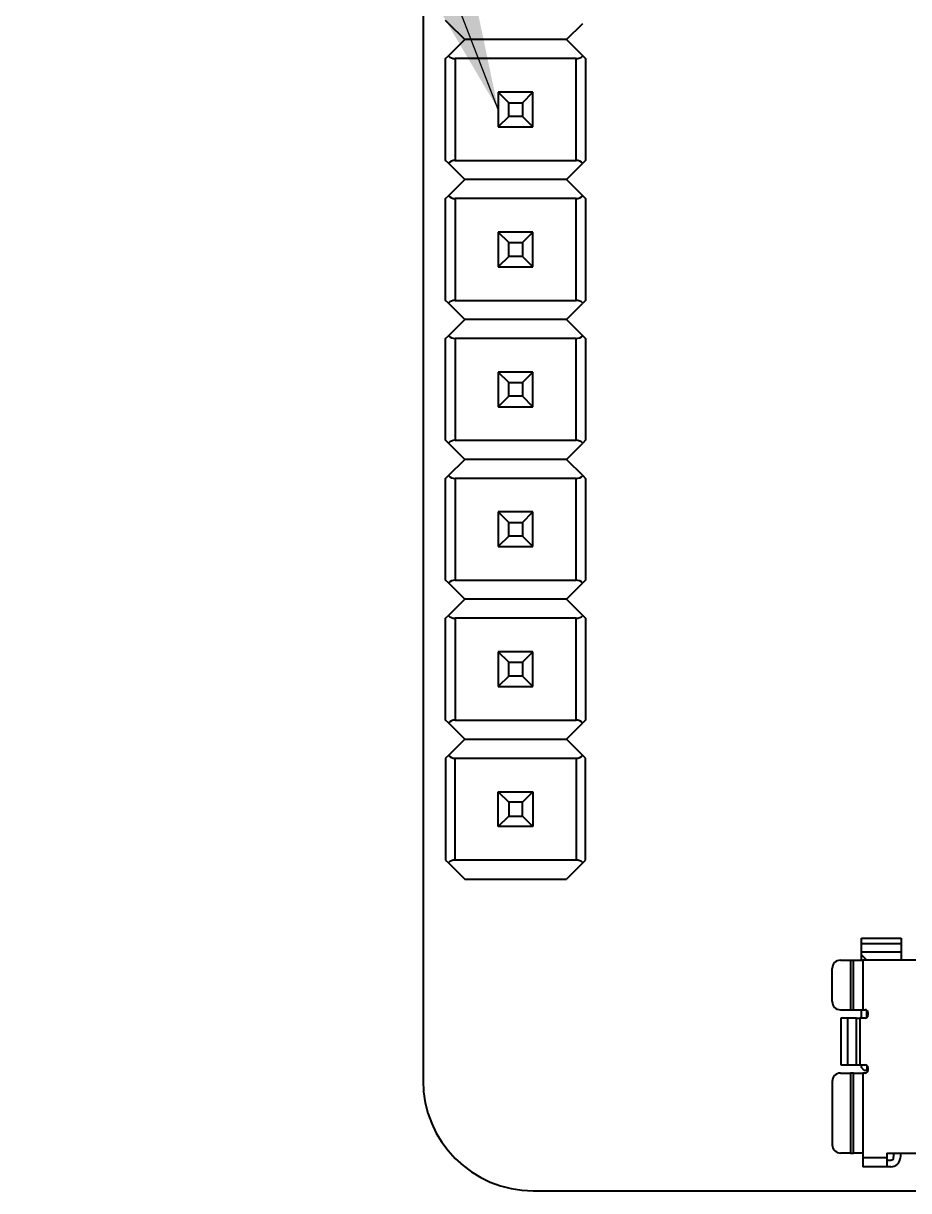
# Model space of a CAD drawing. Header units: millimetres. Extents: x 15 to 205, y 5 to 292.
# Drawn here: x 120.06 to 136.13, y 80.93 to 102.13 of the extents above; entities that cross this region are included whole.
import ezdxf

# ---------------------------------------------------------------- set-up
doc = ezdxf.new("R2010")
doc.units = ezdxf.units.MM
doc.layers.add('Annotations', color=7, linetype='Continuous')
doc.layers.add('Geometries', color=7, linetype='Continuous')
doc.dimstyles.new('ISO-25', dxfattribs={"dimtxt": 2.5, "dimasz": 2.5, "dimexe": 1.25, "dimexo": 0.625, "dimtad": 1, "dimtxsty": 'Standard', "dimcen": 2.5, "dimadec": 0, "dimazin": 0, "dimtfac": 1, "dimtmove": 0, "dimatfit": 3, "dimfxl": 1, "dimarcsym": 0})

msp = doc.modelspace()

# ---------------------------------------------------------------- linework, layer by layer
at = {"layer": 'Geometries', "linetype": 'Continuous', "lineweight": 40}
for p, q in [((127.313, 113.933), (127.313, 82.933)), ((127.774, 102.125), (127.723, 102.176)), ((128.069, 101.83), (127.774, 102.125)), ((129.918, 101.83), (130.213, 102.125)), ((127.774, 101.535), (128.069, 101.83)), ((129.918, 101.83), (128.069, 101.83)), ((129.918, 101.83), (130.213, 101.535)), ((127.723, 101.485), (127.774, 101.535)), ((130.213, 101.535), (130.263, 101.485)), ((127.723, 99.636), (127.723, 101.485)), ((130.091, 101.485), (127.896, 101.485)), ((127.896, 101.485), (127.896, 99.636)), ((130.091, 99.636), (130.091, 101.485)), ((130.263, 101.485), (130.263, 99.636)), ((128.678, 100.875), (128.678, 100.875)), ((128.678, 100.875), (128.678, 100.875)), ((129.308, 100.875), (128.678, 100.875)), ((128.678, 100.875), (128.678, 100.245)), ((128.868, 100.685), (128.678, 100.875)), ((129.118, 100.685), (129.308, 100.875)), ((129.308, 100.875), (129.308, 100.875)), ((129.308, 100.875), (129.308, 100.875)), ((129.308, 100.245), (129.308, 100.875)), ((128.868, 100.685), (129.118, 100.685)), ((128.868, 100.435), (128.868, 100.685)), ((129.118, 100.685), (129.118, 100.435)), ((128.868, 100.435), (128.678, 100.245)), ((128.678, 100.245), (129.308, 100.245)), ((129.118, 100.435), (128.868, 100.435)), ((129.308, 100.245), (129.118, 100.435)), ((129.308, 100.245), (129.308, 100.245)), ((127.774, 99.585), (127.723, 99.636)), ((127.896, 99.636), (130.091, 99.636)), ((130.263, 99.636), (130.213, 99.585)), ((128.069, 99.29), (127.774, 99.585)), ((129.918, 99.29), (130.213, 99.585)), ((127.774, 98.995), (128.069, 99.29)), ((129.918, 99.29), (128.069, 99.29)), ((129.918, 99.29), (130.213, 98.995)), ((127.723, 98.945), (127.774, 98.995)), ((130.213, 98.995), (130.263, 98.945)), ((127.723, 97.096), (127.723, 98.945)), ((130.091, 98.945), (127.896, 98.945)), ((127.896, 98.945), (127.896, 97.096)), ((130.091, 97.096), (130.091, 98.945)), ((130.263, 98.945), (130.263, 97.096)), ((128.678, 98.335), (128.678, 98.335)), ((128.678, 98.335), (128.678, 98.335)), ((129.308, 98.335), (128.678, 98.335)), ((128.868, 98.145), (128.678, 98.335)), ((128.678, 98.335), (128.678, 97.705)), ((129.118, 98.145), (129.308, 98.335)), ((129.308, 98.335), (129.308, 98.335)), ((129.308, 98.335), (129.308, 98.335)), ((129.308, 97.705), (129.308, 98.335)), ((128.868, 98.145), (129.118, 98.145)), ((128.868, 97.895), (128.868, 98.145)), ((129.118, 98.145), (129.118, 97.895)), ((128.868, 97.895), (128.678, 97.705)), ((128.678, 97.705), (129.308, 97.705)), ((129.118, 97.895), (128.868, 97.895)), ((129.308, 97.705), (129.118, 97.895)), ((129.308, 97.705), (129.308, 97.705)), ((127.774, 97.045), (127.723, 97.096)), ((127.896, 97.096), (130.091, 97.096)), ((130.263, 97.096), (130.213, 97.045)), ((128.069, 96.75), (127.774, 97.045)), ((129.918, 96.75), (130.213, 97.045)), ((127.774, 96.455), (128.069, 96.75)), ((129.918, 96.75), (128.069, 96.75)), ((129.918, 96.75), (130.213, 96.455)), ((127.723, 96.405), (127.774, 96.455)), ((130.213, 96.455), (130.263, 96.405)), ((127.723, 94.556), (127.723, 96.405)), ((130.091, 96.405), (127.896, 96.405)), ((127.896, 96.405), (127.896, 94.556)), ((130.091, 94.556), (130.091, 96.405)), ((130.263, 96.405), (130.263, 94.556)), ((129.308, 95.795), (128.678, 95.795)), ((128.678, 95.795), (128.678, 95.795)), ((128.678, 95.795), (128.678, 95.795)), ((128.868, 95.605), (128.678, 95.795)), ((128.678, 95.795), (128.678, 95.165)), ((129.118, 95.605), (129.308, 95.795)), ((129.308, 95.165), (129.308, 95.795)), ((129.308, 95.795), (129.308, 95.795)), ((129.308, 95.795), (129.308, 95.795)), ((128.868, 95.605), (129.118, 95.605)), ((128.868, 95.355), (128.868, 95.605)), ((129.118, 95.605), (129.118, 95.355)), ((128.868, 95.355), (128.678, 95.165)), ((128.678, 95.165), (129.308, 95.165)), ((129.118, 95.355), (128.868, 95.355)), ((129.308, 95.165), (129.118, 95.355)), ((129.308, 95.165), (129.308, 95.165)), ((127.774, 94.505), (127.723, 94.556)), ((127.896, 94.556), (130.091, 94.556)), ((130.263, 94.556), (130.213, 94.505)), ((128.069, 94.21), (127.774, 94.505)), ((129.918, 94.21), (130.213, 94.505)), ((127.774, 93.915), (128.069, 94.21)), ((129.918, 94.21), (128.069, 94.21)), ((129.918, 94.21), (130.213, 93.915)), ((127.723, 93.865), (127.774, 93.915)), ((130.213, 93.915), (130.263, 93.865)), ((127.723, 92.016), (127.723, 93.865)), ((130.091, 93.865), (127.896, 93.865)), ((127.896, 93.865), (127.896, 92.016)), ((130.091, 92.016), (130.091, 93.865)), ((130.263, 93.865), (130.263, 92.016)), ((128.678, 93.255), (128.678, 92.625)), ((128.868, 93.065), (128.678, 93.255)), ((129.308, 93.255), (128.678, 93.255)), ((128.678, 93.255), (128.678, 93.255)), ((128.678, 93.255), (128.678, 93.255)), ((129.118, 93.065), (129.308, 93.255)), ((129.308, 93.255), (129.308, 93.255)), ((129.308, 93.255), (129.308, 93.255)), ((129.308, 92.625), (129.308, 93.255)), ((128.868, 93.065), (129.118, 93.065)), ((128.868, 92.815), (128.868, 93.065)), ((129.118, 93.065), (129.118, 92.815)), ((128.868, 92.815), (128.678, 92.625)), ((128.678, 92.625), (129.308, 92.625)), ((129.118, 92.815), (128.868, 92.815)), ((129.308, 92.625), (129.118, 92.815)), ((129.308, 92.625), (129.308, 92.625)), ((127.774, 91.965), (127.723, 92.016)), ((127.896, 92.016), (130.091, 92.016)), ((130.263, 92.016), (130.213, 91.965)), ((128.069, 91.67), (127.774, 91.965)), ((129.918, 91.67), (130.213, 91.965)), ((127.774, 91.375), (128.069, 91.67)), ((129.918, 91.67), (128.069, 91.67)), ((129.918, 91.67), (130.213, 91.375)), ((127.723, 91.325), (127.774, 91.375)), ((130.213, 91.375), (130.263, 91.325)), ((127.723, 89.476), (127.723, 91.325)), ((130.091, 91.325), (127.896, 91.325)), ((127.896, 91.325), (127.896, 89.476)), ((130.091, 89.476), (130.091, 91.325)), ((130.263, 91.325), (130.263, 89.476)), ((128.678, 90.715), (128.678, 90.715)), ((128.678, 90.715), (128.678, 90.715)), ((128.868, 90.525), (128.678, 90.715)), ((129.308, 90.715), (128.678, 90.715)), ((128.678, 90.715), (128.678, 90.085)), ((129.118, 90.525), (129.308, 90.715)), ((129.308, 90.085), (129.308, 90.715)), ((129.308, 90.715), (129.308, 90.715)), ((129.308, 90.715), (129.308, 90.715)), ((128.868, 90.525), (129.118, 90.525)), ((128.868, 90.275), (128.868, 90.525)), ((129.118, 90.525), (129.118, 90.275)), ((128.868, 90.275), (128.678, 90.085)), ((128.678, 90.085), (129.308, 90.085)), ((129.118, 90.275), (128.868, 90.275)), ((129.308, 90.085), (129.118, 90.275)), ((129.308, 90.085), (129.308, 90.085)), ((127.774, 89.425), (127.723, 89.476)), ((127.896, 89.476), (130.091, 89.476)), ((130.263, 89.476), (130.213, 89.425)), ((128.069, 89.13), (127.774, 89.425)), ((129.918, 89.13), (130.213, 89.425)), ((128.069, 89.13), (127.774, 88.835)), ((128.069, 89.13), (129.918, 89.13)), ((130.213, 88.835), (129.918, 89.13)), ((127.774, 88.835), (127.723, 88.785)), ((130.263, 88.785), (130.213, 88.835)), ((127.723, 88.785), (127.723, 86.936)), ((127.896, 86.936), (127.896, 88.785)), ((127.896, 88.785), (130.091, 88.785)), ((130.091, 88.785), (130.091, 86.936)), ((130.263, 86.936), (130.263, 88.785)), ((128.678, 88.175), (128.678, 88.175)), ((128.678, 88.175), (128.678, 88.175)), ((128.678, 88.175), (129.308, 88.175)), ((128.678, 88.175), (128.868, 87.985)), ((128.678, 87.545), (128.678, 88.175)), ((129.308, 88.175), (129.118, 87.985)), ((129.308, 88.175), (129.308, 88.175)), ((129.308, 88.175), (129.308, 88.175)), ((129.308, 88.175), (129.308, 87.545)), ((129.118, 87.985), (128.868, 87.985)), ((128.868, 87.985), (128.868, 87.735)), ((129.118, 87.735), (129.118, 87.985)), ((128.678, 87.545), (128.868, 87.735)), ((128.868, 87.735), (129.118, 87.735)), ((129.118, 87.735), (129.308, 87.545)), ((129.308, 87.545), (128.678, 87.545)), ((129.308, 87.545), (129.308, 87.545)), ((127.723, 86.936), (127.774, 86.885)), ((130.091, 86.936), (127.896, 86.936)), ((130.213, 86.885), (130.263, 86.936)), ((127.774, 86.885), (128.069, 86.59)), ((130.213, 86.885), (129.918, 86.59)), ((128.069, 86.59), (129.918, 86.59)), ((135.268, 85.417), (135.268, 85.517)), ((135.268, 85.517), (135.988, 85.517)), ((135.988, 85.417), (135.268, 85.417)), ((135.268, 85.267), (135.268, 85.417)), ((135.988, 85.517), (135.988, 85.417)), ((135.988, 85.417), (135.988, 85.267)), ((135.268, 85.217), (135.268, 85.267)), ((135.268, 85.267), (135.988, 85.267)), ((135.268, 85.117), (135.268, 85.217)), ((135.368, 85.117), (135.268, 85.217)), ((135.988, 85.267), (135.988, 85.117)), ((134.888, 85.117), (135.073, 85.117)), ((135.073, 85.117), (135.073, 84.217)), ((135.073, 85.117), (135.123, 85.117)), ((135.123, 85.117), (135.268, 85.117)), ((135.123, 84.217), (135.123, 85.117)), ((135.268, 85.117), (135.293, 85.117)), ((135.293, 85.117), (135.293, 84.217)), ((135.368, 85.117), (135.293, 85.117)), ((135.988, 85.117), (135.368, 85.117)), ((136.463, 85.117), (135.988, 85.117)), ((134.738, 84.367), (134.738, 84.967)), ((134.888, 84.217), (135.073, 84.217)), ((135.073, 84.217), (135.123, 84.217)), ((135.123, 84.217), (135.268, 84.217)), ((135.268, 84.217), (135.293, 84.217)), ((135.268, 84.067), (135.268, 84.217)), ((135.293, 84.217), (135.338, 84.217)), ((135.368, 84.077), (135.368, 84.207)), ((135.388, 84.167), (135.388, 84.117)), ((135.016, 84.067), (134.893, 84.067)), ((134.893, 84.067), (134.893, 83.217)), ((135.182, 84.067), (135.016, 84.067)), ((135.016, 84.067), (135.016, 83.217)), ((135.182, 84.067), (135.243, 84.067)), ((135.182, 83.217), (135.182, 84.067)), ((135.268, 84.067), (135.243, 84.067)), ((135.243, 84.067), (135.243, 83.217)), ((135.338, 84.067), (135.268, 84.067)), ((134.893, 83.217), (135.016, 83.217)), ((135.016, 83.217), (135.182, 83.217)), ((135.182, 83.217), (135.243, 83.217)), ((135.243, 83.217), (135.268, 83.217)), ((135.268, 83.167), (135.268, 83.217)), ((135.268, 83.217), (135.338, 83.217)), ((135.318, 83.117), (135.268, 83.167)), ((135.368, 83.117), (135.318, 83.117)), ((135.368, 83.207), (135.368, 83.117)), ((135.368, 83.117), (135.388, 83.117)), ((135.388, 83.167), (135.388, 83.117)), ((134.738, 82.917), (134.738, 81.767)), ((134.888, 83.067), (135.073, 83.067)), ((135.073, 83.067), (135.073, 81.617)), ((135.123, 83.067), (135.073, 83.067)), ((135.123, 83.067), (135.293, 83.067)), ((135.123, 81.617), (135.123, 83.067)), ((135.338, 83.067), (135.293, 83.067)), ((135.293, 83.067), (135.293, 81.617)), ((135.073, 81.617), (134.888, 81.617)), ((135.073, 81.617), (135.123, 81.617)), ((135.293, 81.617), (135.123, 81.617)), ((135.293, 81.617), (135.293, 81.537)), ((135.733, 81.617), (135.863, 81.617)), ((135.733, 81.617), (135.733, 81.537)), ((135.854, 81.532), (135.863, 81.617)), ((135.863, 81.617), (135.983, 81.617)), ((135.983, 81.617), (135.974, 81.52)), ((135.983, 81.617), (136.563, 81.617)), ((135.293, 81.537), (135.293, 81.367)), ((135.293, 81.537), (135.733, 81.537)), ((135.733, 81.537), (135.733, 81.487)), ((135.733, 81.487), (135.733, 81.367)), ((135.733, 81.487), (135.804, 81.487)), ((135.733, 81.367), (135.293, 81.367)), ((135.804, 81.367), (135.733, 81.367)), ((129.313, 80.933), (187.313, 80.933))]:
    msp.add_line(p, q, dxfattribs=at)
for centre, radius, start, end in [((127.896, 101.657), 0.173, 225.0004, 269.9997), ((130.091, 101.657), 0.173, 270.0001, 314.9999), ((127.896, 99.463), 0.173, 90.0001, 134.9999), ((130.091, 99.463), 0.173, 45.0004, 89.9997), ((127.896, 99.117), 0.173, 225.0004, 269.9997), ((130.091, 99.117), 0.173, 270.0001, 314.9999), ((127.896, 96.923), 0.173, 90.0001, 134.9999), ((130.091, 96.923), 0.173, 45.0004, 89.9997), ((127.896, 96.577), 0.173, 225.0004, 269.9997), ((130.091, 96.577), 0.173, 270.0001, 314.9999), ((127.896, 94.383), 0.173, 90.0001, 134.9999), ((130.091, 94.383), 0.173, 45.0004, 89.9997), ((127.896, 94.037), 0.173, 225.0004, 269.9997), ((130.091, 94.037), 0.173, 270.0001, 314.9999), ((127.896, 91.843), 0.173, 90.0001, 134.9999), ((130.091, 91.843), 0.173, 45.0004, 89.9997), ((127.896, 91.497), 0.173, 225.0004, 269.9997), ((130.091, 91.497), 0.173, 270.0001, 314.9999), ((127.896, 89.303), 0.173, 90.0001, 134.9999), ((130.091, 89.303), 0.173, 45.0004, 89.9997), ((127.896, 88.957), 0.173, 225.0001, 269.9999), ((130.091, 88.957), 0.173, 270.0003, 314.9996), ((127.896, 86.763), 0.173, 90.0003, 134.9996), ((130.091, 86.763), 0.173, 45.0001, 89.9999), ((134.888, 84.967), 0.15, 90, 180), ((134.888, 84.367), 0.15, 180, 270), ((135.338, 84.167), 0.05, 53.1301, 90), ((135.338, 84.167), 0.05, 0, 53.1301), ((135.338, 84.117), 0.05, 270, 306.8699), ((135.338, 84.117), 0.05, 306.8699, 0), ((135.338, 83.167), 0.05, 53.1301, 90), ((135.338, 83.117), 0.05, 270, 0), ((135.338, 83.167), 0.05, 0, 53.1301), ((129.313, 82.933), 2, 180, 270), ((134.888, 82.917), 0.15, 90, 180), ((134.888, 81.767), 0.15, 180, 270), ((135.804, 81.537), 0.05, 270, 354.2813), ((135.804, 81.537), 0.17, 270, 354.2813)]:
    msp.add_arc(centre, radius, start, end, dxfattribs=at)

# ---------------------------------------------------------------- leaders
at = {"layer": 'Annotations', "linetype": 'Continuous', "lineweight": 15}
msp.add_leader([(128.678, 100.56), (120.06, 122.804)], dimstyle='ISO-25', dxfattribs=at)

doc.saveas('drawing.dxf')
